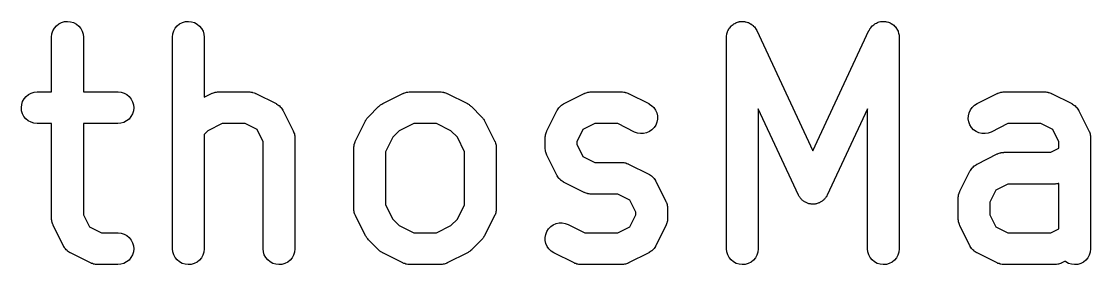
# Model space of a CAD drawing. Extents: x 4.01 to 7.79, y -0.84 to -0.7.
# Drawn here: x 6.904 to 7.302, y -0.818 to -0.7275 of the extents above; entities that cross this region are included whole.
import ezdxf

# ---------------------------------------------------------------- set-up
doc = ezdxf.new("R2010")
doc.units = 0
doc.header["$MEASUREMENT"] = 0
doc.layers.add('BLACK', color=7, linetype='CONTINUOUS')

msp = doc.modelspace()

# ---------------------------------------------------------------- linework, layer by layer
at = {"layer": 'BLACK', "linetype": 'CONTINUOUS'}
for p, q in [((6.91789, -0.728439), (6.91891, -0.727905)), ((6.91891, -0.727905), (6.92002, -0.727579)), ((6.92002, -0.727579), (6.92116, -0.727475)), ((6.92116, -0.727475), (6.92231, -0.727595)), ((6.92231, -0.727595), (6.92341, -0.727936)), ((6.92341, -0.727936), (6.92443, -0.728484)), ((6.96288, -0.728439), (6.96391, -0.727905)), ((6.96391, -0.727905), (6.96501, -0.727579)), ((6.96501, -0.727579), (6.96616, -0.727475)), ((6.96616, -0.727475), (6.96731, -0.727595)), ((6.96731, -0.727595), (6.96841, -0.727936)), ((6.96841, -0.727936), (6.96942, -0.728484)), ((7.16911, -0.728439), (7.1695, -0.728234)), ((7.1695, -0.728234), (7.16988, -0.728012)), ((7.16988, -0.728012), (7.17001, -0.727968)), ((7.17001, -0.727968), (7.17013, -0.727905)), ((7.17013, -0.727905), (7.17055, -0.72778)), ((7.17055, -0.72778), (7.17097, -0.727636)), ((7.17097, -0.727636), (7.17111, -0.727618)), ((7.17111, -0.727618), (7.17124, -0.727579)), ((7.17124, -0.727579), (7.17168, -0.727539)), ((7.17168, -0.727539), (7.17211, -0.727479)), ((7.17211, -0.727479), (7.17225, -0.727487)), ((7.17225, -0.727487), (7.17238, -0.727475)), ((7.17238, -0.727475), (7.17282, -0.727521)), ((7.17282, -0.727521), (7.17326, -0.727547)), ((7.17326, -0.727547), (7.1734, -0.727581)), ((7.1734, -0.727581), (7.17353, -0.727595)), ((7.17353, -0.727595), (7.17395, -0.727726)), ((7.17395, -0.727726), (7.17438, -0.727837)), ((7.17438, -0.727837), (7.1745, -0.727896)), ((7.1745, -0.727896), (7.17463, -0.727936)), ((7.17463, -0.727936), (7.17502, -0.728146)), ((7.17502, -0.728146), (7.17542, -0.728339)), ((7.17542, -0.728339), (7.17553, -0.72842)), ((7.22172, -0.728376), (7.22183, -0.728296)), ((7.22183, -0.728296), (7.22223, -0.72811)), ((7.22223, -0.72811), (7.22262, -0.727905)), ((7.22262, -0.727905), (7.22275, -0.727867)), ((7.22275, -0.727867), (7.22288, -0.72781)), ((7.22288, -0.72781), (7.22331, -0.727704)), ((7.22331, -0.727704), (7.22373, -0.727579)), ((7.22373, -0.727579), (7.22386, -0.727567)), ((7.22386, -0.727567), (7.22399, -0.727535)), ((7.22399, -0.727535), (7.22444, -0.727515)), ((7.22444, -0.727515), (7.22488, -0.727475)), ((7.22488, -0.727475), (7.22501, -0.727489)), ((7.22501, -0.727489), (7.22515, -0.727483)), ((7.22515, -0.727483), (7.22558, -0.727549)), ((7.22558, -0.727549), (7.22602, -0.727595)), ((7.22602, -0.727595), (7.22615, -0.727635)), ((7.22615, -0.727635), (7.22629, -0.727656)), ((7.22629, -0.727656), (7.2267, -0.727806)), ((7.2267, -0.727806), (7.22712, -0.727936)), ((7.22712, -0.727936), (7.22724, -0.728001)), ((7.22724, -0.728001), (7.22737, -0.728046)), ((7.22737, -0.728046), (7.22775, -0.728274)), ((7.22775, -0.728274), (7.22814, -0.728484)), ((6.91522, -0.733298), (6.91535, -0.732153)), ((6.91535, -0.732153), (6.9157, -0.731054)), ((6.9157, -0.731054), (6.91625, -0.730044)), ((6.91625, -0.730044), (6.91699, -0.729161)), ((6.91699, -0.729161), (6.91789, -0.728439)), ((6.92443, -0.728484), (6.92531, -0.729219)), ((6.92531, -0.729219), (6.92604, -0.730112)), ((6.92604, -0.730112), (6.92658, -0.73113)), ((6.92658, -0.73113), (6.92692, -0.732233)), ((6.92692, -0.732233), (6.92703, -0.73338)), ((6.96021, -0.733298), (6.96034, -0.732153)), ((6.96034, -0.732153), (6.96069, -0.731054)), ((6.96069, -0.731054), (6.96124, -0.730044)), ((6.96124, -0.730044), (6.96199, -0.729161)), ((6.96199, -0.729161), (6.96288, -0.728439)), ((6.96942, -0.728484), (6.97031, -0.729219)), ((6.97031, -0.729219), (6.97104, -0.730112)), ((6.97104, -0.730112), (6.97158, -0.73113)), ((6.97158, -0.73113), (6.97191, -0.732233)), ((6.97191, -0.732233), (6.97202, -0.73338)), ((7.16652, -0.732418), (7.16655, -0.732287)), ((7.16655, -0.732287), (7.16657, -0.732153)), ((7.16657, -0.732153), (7.1667, -0.731732)), ((7.1667, -0.731732), (7.16681, -0.731304)), ((7.16681, -0.731304), (7.16687, -0.731183)), ((7.16687, -0.731183), (7.16691, -0.731054)), ((7.16691, -0.731054), (7.16713, -0.730667)), ((7.16713, -0.730667), (7.16732, -0.73027)), ((7.16732, -0.73027), (7.1674, -0.730162)), ((7.1674, -0.730162), (7.16747, -0.730044)), ((7.16747, -0.730044), (7.16775, -0.729705)), ((7.16775, -0.729705), (7.16802, -0.729354)), ((7.16802, -0.729354), (7.16812, -0.729265)), ((7.16812, -0.729265), (7.16821, -0.729161)), ((7.16821, -0.729161), (7.16855, -0.728884)), ((7.16855, -0.728884), (7.16889, -0.728592)), ((7.16889, -0.728592), (7.169, -0.728524)), ((7.169, -0.728524), (7.16911, -0.728439)), ((7.17553, -0.72842), (7.17564, -0.728484)), ((7.17564, -0.728484), (7.17598, -0.728766)), ((7.17598, -0.728766), (7.17634, -0.729032)), ((7.17634, -0.729032), (7.17643, -0.729133)), ((7.17643, -0.729133), (7.17653, -0.729219)), ((7.17653, -0.729219), (7.17681, -0.729562)), ((7.17681, -0.729562), (7.17711, -0.729891)), ((7.17711, -0.729891), (7.17718, -0.730007)), ((7.17718, -0.730007), (7.17726, -0.730112)), ((7.17726, -0.730112), (7.17747, -0.730503)), ((7.17747, -0.730503), (7.17769, -0.730883)), ((7.17769, -0.730883), (7.19859, -0.775659)), ((7.19859, -0.775659), (7.21948, -0.730883)), ((7.21948, -0.730883), (7.21952, -0.730809)), ((7.21952, -0.730809), (7.21975, -0.730432)), ((7.21975, -0.730432), (7.21996, -0.730044)), ((7.21996, -0.730044), (7.22005, -0.72994)), ((7.22005, -0.72994), (7.22012, -0.729825)), ((7.22012, -0.729825), (7.22042, -0.7295)), ((7.22042, -0.7295), (7.2207, -0.729161)), ((7.2207, -0.729161), (7.22081, -0.729076)), ((7.22081, -0.729076), (7.2209, -0.728977)), ((7.2209, -0.728977), (7.22126, -0.728716)), ((7.22126, -0.728716), (7.2216, -0.728439)), ((7.2216, -0.728439), (7.22172, -0.728376)), ((7.22814, -0.728484), (7.22824, -0.728571)), ((7.22824, -0.728571), (7.22836, -0.72864)), ((7.22836, -0.72864), (7.22869, -0.728937)), ((7.22869, -0.728937), (7.22903, -0.729219)), ((7.22903, -0.729219), (7.22911, -0.729324)), ((7.22911, -0.729324), (7.22921, -0.729415)), ((7.22921, -0.729415), (7.22947, -0.72977)), ((7.22947, -0.72977), (7.22975, -0.730112)), ((7.22975, -0.730112), (7.22982, -0.730232)), ((7.22982, -0.730232), (7.2299, -0.73034)), ((7.2299, -0.73034), (7.23009, -0.73074)), ((7.23009, -0.73074), (7.2303, -0.73113)), ((7.2303, -0.73113), (7.23033, -0.731259)), ((7.23033, -0.731259), (7.23039, -0.731382)), ((7.23039, -0.731382), (7.2305, -0.731811)), ((7.2305, -0.731811), (7.23063, -0.732233)), ((7.23063, -0.732233), (7.23064, -0.732368)), ((6.91522, -0.73338), (6.91522, -0.733298)), ((6.91522, -0.753722), (6.91522, -0.73338)), ((6.92703, -0.73338), (6.92703, -0.753722)), ((6.96021, -0.73338), (6.96021, -0.733298)), ((6.96021, -0.812121), (6.96021, -0.73338)), ((6.97202, -0.73338), (6.97202, -0.755696)), ((7.16644, -0.733298), (7.16649, -0.732859)), ((7.16644, -0.73338), (7.16644, -0.733298)), ((7.16644, -0.812121), (7.16644, -0.73338)), ((7.16649, -0.732859), (7.16652, -0.732418)), ((7.23064, -0.732368), (7.23067, -0.732499)), ((7.23067, -0.732499), (7.2307, -0.732941)), ((7.2307, -0.732941), (7.23074, -0.73338)), ((7.23074, -0.73338), (7.23074, -0.812121)), ((6.90498, -0.756325), (6.90571, -0.755437)), ((6.90571, -0.755437), (6.90661, -0.754708)), ((6.90661, -0.754708), (6.90762, -0.754167)), ((6.90762, -0.754167), (6.90873, -0.753834)), ((6.90873, -0.753834), (6.90987, -0.753722)), ((6.90987, -0.753722), (6.91522, -0.753722)), ((6.92703, -0.753722), (6.93987, -0.753722)), ((6.93987, -0.753722), (6.93995, -0.753722)), ((6.93995, -0.753722), (6.9411, -0.753851)), ((6.9411, -0.753851), (6.9422, -0.754199)), ((6.9422, -0.754199), (6.94321, -0.754754)), ((6.94321, -0.754754), (6.94409, -0.755495)), ((6.94409, -0.755495), (6.94481, -0.756393)), ((6.97202, -0.755696), (6.97473, -0.754345)), ((6.97473, -0.754345), (6.9748, -0.754309)), ((6.9748, -0.754309), (6.97496, -0.754249)), ((6.97496, -0.754249), (6.97512, -0.754167)), ((6.97512, -0.754167), (6.9755, -0.75405)), ((6.9755, -0.75405), (6.97588, -0.753911)), ((6.97588, -0.753911), (6.97605, -0.753884)), ((6.97605, -0.753884), (6.97622, -0.753834)), ((6.97622, -0.753834), (6.97662, -0.753795)), ((6.97662, -0.753795), (6.97702, -0.753732)), ((6.97702, -0.753732), (6.97719, -0.753739)), ((6.97719, -0.753739), (6.97737, -0.753722)), ((6.97737, -0.753722), (6.98861, -0.753722)), ((6.98861, -0.753722), (6.9887, -0.753722)), ((6.9887, -0.753722), (6.98887, -0.753742)), ((6.98887, -0.753742), (6.98904, -0.753737)), ((6.98904, -0.753737), (6.98944, -0.753806)), ((6.98944, -0.753806), (6.98984, -0.753851)), ((6.98984, -0.753851), (6.99001, -0.753903)), ((6.99001, -0.753903), (6.99018, -0.753933)), ((6.99018, -0.753933), (6.99056, -0.754077)), ((6.99056, -0.754077), (6.99094, -0.754199)), ((6.99094, -0.754199), (6.99109, -0.754283)), ((6.99109, -0.754283), (6.99126, -0.754345)), ((6.99126, -0.754345), (6.99876, -0.758095)), ((7.03847, -0.758095), (7.04597, -0.754345)), ((7.04597, -0.754345), (7.04604, -0.754309)), ((7.04604, -0.754309), (7.0462, -0.754249)), ((7.0462, -0.754249), (7.04636, -0.754167)), ((7.04636, -0.754167), (7.04674, -0.75405)), ((7.04674, -0.75405), (7.04712, -0.753911)), ((7.04712, -0.753911), (7.04729, -0.753884)), ((7.04729, -0.753884), (7.04746, -0.753834)), ((7.04746, -0.753834), (7.04786, -0.753795)), ((7.04786, -0.753795), (7.04826, -0.753732)), ((7.04826, -0.753732), (7.04843, -0.753739)), ((7.04843, -0.753739), (7.04861, -0.753722)), ((7.04861, -0.753722), (7.05986, -0.753722)), ((7.05986, -0.753722), (7.05994, -0.753722)), ((7.05994, -0.753722), (7.06011, -0.753742)), ((7.06011, -0.753742), (7.06028, -0.753737)), ((7.06028, -0.753737), (7.06068, -0.753806)), ((7.06068, -0.753806), (7.06108, -0.753851)), ((7.06108, -0.753851), (7.06125, -0.753903)), ((7.06125, -0.753903), (7.06142, -0.753933)), ((7.06142, -0.753933), (7.0618, -0.754077)), ((7.0618, -0.754077), (7.06218, -0.754199)), ((7.06218, -0.754199), (7.06233, -0.754283)), ((7.06233, -0.754283), (7.0625, -0.754345)), ((7.0625, -0.754345), (7.07, -0.758095)), ((7.10596, -0.758095), (7.11346, -0.754345)), ((7.11346, -0.754345), (7.11353, -0.754309)), ((7.11353, -0.754309), (7.11369, -0.754249)), ((7.11369, -0.754249), (7.11385, -0.754167)), ((7.11385, -0.754167), (7.11424, -0.75405)), ((7.11424, -0.75405), (7.11461, -0.753911)), ((7.11461, -0.753911), (7.11479, -0.753884)), ((7.11479, -0.753884), (7.11495, -0.753834)), ((7.11495, -0.753834), (7.11535, -0.753795)), ((7.11535, -0.753795), (7.11575, -0.753732)), ((7.11575, -0.753732), (7.11593, -0.753739)), ((7.11593, -0.753739), (7.1161, -0.753722)), ((7.1161, -0.753722), (7.12735, -0.753722)), ((7.12735, -0.753722), (7.12743, -0.753722)), ((7.12743, -0.753722), (7.1276, -0.753742)), ((7.1276, -0.753742), (7.12778, -0.753737)), ((7.12778, -0.753737), (7.12817, -0.753806)), ((7.12817, -0.753806), (7.12858, -0.753851)), ((7.12858, -0.753851), (7.12874, -0.753903)), ((7.12874, -0.753903), (7.12891, -0.753933)), ((7.12891, -0.753933), (7.12929, -0.754077)), ((7.12929, -0.754077), (7.12967, -0.754199)), ((7.12967, -0.754199), (7.12983, -0.754283)), ((7.12983, -0.754283), (7.12999, -0.754345)), ((7.12999, -0.754345), (7.13749, -0.758095)), ((7.25969, -0.758095), (7.26719, -0.754345)), ((7.26719, -0.754345), (7.26726, -0.754309)), ((7.26726, -0.754309), (7.26743, -0.754249)), ((7.26743, -0.754249), (7.26758, -0.754167)), ((7.26758, -0.754167), (7.26797, -0.75405)), ((7.26797, -0.75405), (7.26834, -0.753911)), ((7.26834, -0.753911), (7.26852, -0.753884)), ((7.26852, -0.753884), (7.26868, -0.753834)), ((7.26868, -0.753834), (7.26908, -0.753795)), ((7.26908, -0.753795), (7.26948, -0.753732)), ((7.26948, -0.753732), (7.26966, -0.753739)), ((7.26966, -0.753739), (7.26983, -0.753722)), ((7.26983, -0.753722), (7.28483, -0.753722)), ((7.28483, -0.753722), (7.28491, -0.753722)), ((7.28491, -0.753722), (7.28508, -0.753742)), ((7.28508, -0.753742), (7.28526, -0.753737)), ((7.28526, -0.753737), (7.28565, -0.753806)), ((7.28565, -0.753806), (7.28606, -0.753851)), ((7.28606, -0.753851), (7.28622, -0.753903)), ((7.28622, -0.753903), (7.28639, -0.753933)), ((7.28639, -0.753933), (7.28677, -0.754077)), ((7.28677, -0.754077), (7.28715, -0.754199)), ((7.28715, -0.754199), (7.28731, -0.754283)), ((7.28731, -0.754283), (7.28747, -0.754345)), ((7.28747, -0.754345), (7.29497, -0.758095)), ((6.90397, -0.759586), (6.90409, -0.75844)), ((6.90407, -0.760734), (6.90397, -0.759586)), ((6.90409, -0.75844), (6.90443, -0.757339)), ((6.90443, -0.757339), (6.90498, -0.756325)), ((6.94481, -0.756393), (6.94535, -0.757415)), ((6.94535, -0.757415), (6.94567, -0.758521)), ((6.94578, -0.759668), (6.94566, -0.760815)), ((6.94567, -0.758521), (6.94578, -0.759668)), ((6.99876, -0.758095), (6.99883, -0.758132)), ((6.99883, -0.758132), (6.99894, -0.758201)), ((6.99894, -0.758201), (6.99905, -0.758254)), ((6.99905, -0.758254), (6.99942, -0.758514)), ((6.99942, -0.758514), (6.9998, -0.758759)), ((6.9998, -0.758759), (6.99989, -0.758848)), ((6.99989, -0.758848), (6.99999, -0.758922)), ((6.99999, -0.758922), (7.0003, -0.759249)), ((7.0003, -0.759249), (7.00062, -0.759562)), ((7.00062, -0.759562), (7.00069, -0.759667)), ((7.00069, -0.759667), (7.00078, -0.75976)), ((7.00078, -0.75976), (7.00102, -0.76014)), ((7.00102, -0.76014), (7.00128, -0.76051)), ((7.03318, -0.76295), (7.03693, -0.759201)), ((7.03693, -0.759201), (7.03699, -0.759143)), ((7.03699, -0.759143), (7.03725, -0.758936)), ((7.03725, -0.758936), (7.03749, -0.758708)), ((7.03749, -0.758708), (7.0377, -0.758577)), ((7.0377, -0.758577), (7.03789, -0.758424)), ((7.03789, -0.758424), (7.03819, -0.758271)), ((7.03819, -0.758271), (7.03847, -0.758095)), ((7.07, -0.758095), (7.07007, -0.758132)), ((7.07007, -0.758132), (7.07035, -0.758312)), ((7.07035, -0.758312), (7.07064, -0.758469)), ((7.07064, -0.758469), (7.07083, -0.758625)), ((7.07083, -0.758625), (7.07104, -0.758759)), ((7.07104, -0.758759), (7.07127, -0.75899)), ((7.07127, -0.75899), (7.07153, -0.759201)), ((7.07153, -0.759201), (7.07528, -0.76295)), ((7.10348, -0.760439), (7.10374, -0.760072)), ((7.10374, -0.760072), (7.10398, -0.759695)), ((7.10398, -0.759695), (7.10407, -0.759604)), ((7.10407, -0.759604), (7.10415, -0.7595)), ((7.10415, -0.7595), (7.10447, -0.759191)), ((7.10447, -0.759191), (7.10479, -0.758868)), ((7.10479, -0.758868), (7.10489, -0.758796)), ((7.10489, -0.758796), (7.10498, -0.758708)), ((7.10498, -0.758708), (7.10536, -0.758469)), ((7.10536, -0.758469), (7.10573, -0.758213)), ((7.10573, -0.758213), (7.10585, -0.758162)), ((7.10585, -0.758162), (7.10596, -0.758095)), ((7.13749, -0.758095), (7.13756, -0.758132)), ((7.13756, -0.758132), (7.13853, -0.758759)), ((7.13853, -0.758759), (7.13935, -0.759562)), ((7.13935, -0.759562), (7.14001, -0.76051)), ((7.19324, -0.792121), (7.17825, -0.76)), ((7.17825, -0.76), (7.17825, -0.812121)), ((7.21893, -0.76), (7.20394, -0.792121)), ((7.21893, -0.812121), (7.21893, -0.76)), ((7.25721, -0.760439), (7.25788, -0.7595)), ((7.25788, -0.7595), (7.25871, -0.758708)), ((7.25871, -0.758708), (7.25969, -0.758095)), ((7.29497, -0.758095), (7.29504, -0.758132)), ((7.29504, -0.758132), (7.29515, -0.758201)), ((7.29515, -0.758201), (7.29526, -0.758254)), ((7.29526, -0.758254), (7.29563, -0.758514)), ((7.29563, -0.758514), (7.29601, -0.758759)), ((7.29601, -0.758759), (7.2961, -0.758848)), ((7.2961, -0.758848), (7.2962, -0.758922)), ((7.2962, -0.758922), (7.29651, -0.759249)), ((7.29651, -0.759249), (7.29684, -0.759562)), ((7.29684, -0.759562), (7.29691, -0.759667)), ((7.29691, -0.759667), (7.297, -0.75976)), ((7.297, -0.75976), (7.29723, -0.76014)), ((7.29723, -0.76014), (7.29749, -0.76051)), ((6.9044, -0.761839), (6.90407, -0.760734)), ((6.90493, -0.762861), (6.9044, -0.761839)), ((6.90566, -0.763759), (6.90493, -0.762861)), ((6.90654, -0.7645), (6.90566, -0.763759)), ((6.94403, -0.763817), (6.94314, -0.764546)), ((6.94477, -0.762929), (6.94403, -0.763817)), ((6.94532, -0.761916), (6.94477, -0.762929)), ((6.94566, -0.760815), (6.94532, -0.761916)), ((7.00128, -0.76051), (7.00133, -0.760628)), ((7.00133, -0.760628), (7.0014, -0.760736)), ((7.0014, -0.760736), (7.00515, -0.768235)), ((7.03211, -0.764412), (7.03229, -0.764133)), ((7.03229, -0.764133), (7.03245, -0.763841)), ((7.03245, -0.763841), (7.03261, -0.763651)), ((7.03261, -0.763651), (7.03274, -0.763445)), ((7.03274, -0.763445), (7.03297, -0.763207)), ((7.03297, -0.763207), (7.03318, -0.76295)), ((7.07528, -0.76295), (7.07534, -0.763009)), ((7.07534, -0.763009), (7.07555, -0.763268)), ((7.07555, -0.763268), (7.07577, -0.763509)), ((7.07577, -0.763509), (7.0759, -0.763718)), ((7.0759, -0.763718), (7.07606, -0.76391)), ((7.07606, -0.76391), (7.07621, -0.764204)), ((7.09957, -0.768235), (7.10332, -0.760736)), ((7.10332, -0.760736), (7.10336, -0.760662)), ((7.10336, -0.760662), (7.10342, -0.760555)), ((7.10342, -0.760555), (7.10348, -0.760439)), ((7.14001, -0.76051), (7.14047, -0.761568)), ((7.14047, -0.761568), (7.14071, -0.762694)), ((7.14073, -0.763847), (7.14053, -0.764981)), ((7.14071, -0.762694), (7.14073, -0.763847)), ((7.25644, -0.763764), (7.25647, -0.762612)), ((7.25663, -0.764902), (7.25644, -0.763764)), ((7.25647, -0.762612), (7.25673, -0.76149)), ((7.25673, -0.76149), (7.25721, -0.760439)), ((7.29749, -0.76051), (7.29754, -0.760628)), ((7.29754, -0.760628), (7.29761, -0.760736)), ((7.29761, -0.760736), (7.30136, -0.768235)), ((6.90755, -0.765055), (6.90654, -0.7645)), ((6.90865, -0.765404), (6.90755, -0.765055)), ((6.90979, -0.765532), (6.90865, -0.765404)), ((6.90987, -0.765533), (6.90979, -0.765532)), ((6.91522, -0.765533), (6.90987, -0.765533)), ((6.91522, -0.800872), (6.91522, -0.765533)), ((6.93987, -0.765533), (6.92703, -0.765533)), ((6.92703, -0.765533), (6.92703, -0.799478)), ((6.94102, -0.76542), (6.93987, -0.765533)), ((6.94212, -0.765087), (6.94102, -0.76542)), ((6.94314, -0.764546), (6.94212, -0.765087)), ((6.97876, -0.765533), (6.97337, -0.76823)), ((6.98722, -0.765533), (6.97876, -0.765533)), ((6.99171, -0.767778), (6.98722, -0.765533)), ((6.99396, -0.77227), (6.99171, -0.767778)), ((7.02833, -0.771984), (7.03208, -0.764485)), ((7.03208, -0.764485), (7.03211, -0.764412)), ((7.05, -0.765533), (7.04461, -0.76823)), ((7.05846, -0.765533), (7.05, -0.765533)), ((7.06386, -0.76823), (7.05846, -0.765533)), ((7.07621, -0.764204), (7.07639, -0.764485)), ((7.07639, -0.764485), (7.08014, -0.771984)), ((7.113, -0.767778), (7.11076, -0.77227)), ((7.11749, -0.765533), (7.113, -0.767778)), ((7.12595, -0.765533), (7.11749, -0.765533)), ((7.13221, -0.768659), (7.12595, -0.765533)), ((7.13869, -0.767858), (7.13775, -0.76852)), ((7.13949, -0.767026), (7.13869, -0.767858)), ((7.14011, -0.766054), (7.13949, -0.767026)), ((7.14053, -0.764981), (7.14011, -0.766054)), ((7.25703, -0.765981), (7.25663, -0.764902)), ((7.25764, -0.766961), (7.25703, -0.765981)), ((7.25842, -0.767804), (7.25764, -0.766961)), ((7.25936, -0.768479), (7.25842, -0.767804)), ((7.27122, -0.765533), (7.26497, -0.768659)), ((7.28343, -0.765533), (7.27122, -0.765533)), ((7.28793, -0.767778), (7.28343, -0.765533)), ((7.29017, -0.77227), (7.28793, -0.767778)), ((6.97337, -0.76823), (6.97202, -0.769572)), ((6.97202, -0.769572), (6.97202, -0.812121)), ((7.00515, -0.768235), (7.00518, -0.768309)), ((7.00518, -0.768309), (7.00524, -0.768472)), ((7.00524, -0.768472), (7.00532, -0.768625)), ((7.00532, -0.768625), (7.00544, -0.769012)), ((7.00544, -0.769012), (7.00558, -0.769391)), ((7.00558, -0.769391), (7.00561, -0.769562)), ((7.00561, -0.769562), (7.00566, -0.769729)), ((7.00566, -0.769729), (7.0057, -0.77013)), ((7.0057, -0.77013), (7.00576, -0.770529)), ((7.00576, -0.770529), (7.00575, -0.770703)), ((7.00575, -0.770703), (7.00577, -0.770876)), ((7.00577, -0.770876), (7.00577, -0.812121)), ((7.02827, -0.772147), (7.02833, -0.771984)), ((7.04221, -0.770624), (7.03951, -0.776019)), ((7.04461, -0.76823), (7.04221, -0.770624)), ((7.06625, -0.770624), (7.06386, -0.76823)), ((7.06895, -0.776019), (7.06625, -0.770624)), ((7.08014, -0.771984), (7.08017, -0.772058)), ((7.08017, -0.772058), (7.08023, -0.772221)), ((7.09894, -0.770876), (7.09895, -0.770793)), ((7.09894, -0.774625), (7.09894, -0.770876)), ((7.09895, -0.770793), (7.09896, -0.770621)), ((7.09896, -0.770447), (7.09903, -0.770049)), ((7.09896, -0.770621), (7.09896, -0.770447)), ((7.09903, -0.770049), (7.09907, -0.769648)), ((7.09907, -0.769648), (7.09913, -0.769482)), ((7.09913, -0.769482), (7.09916, -0.769311)), ((7.09916, -0.769311), (7.0993, -0.768934)), ((7.0993, -0.768934), (7.09942, -0.768549)), ((7.09942, -0.768549), (7.09951, -0.768397)), ((7.09951, -0.768397), (7.09957, -0.768235)), ((7.13328, -0.769071), (7.13221, -0.768659)), ((7.13442, -0.769267), (7.13328, -0.769071)), ((7.13557, -0.769238), (7.13442, -0.769267)), ((7.13669, -0.768986), (7.13557, -0.769238)), ((7.13775, -0.76852), (7.13669, -0.768986)), ((7.2604, -0.768959), (7.25936, -0.768479)), ((7.26153, -0.769227), (7.2604, -0.768959)), ((7.26268, -0.769272), (7.26153, -0.769227)), ((7.26382, -0.769092), (7.26268, -0.769272)), ((7.2649, -0.768695), (7.26382, -0.769092)), ((7.26497, -0.768659), (7.2649, -0.768695)), ((7.30136, -0.768235), (7.30139, -0.768309)), ((7.30139, -0.768309), (7.30145, -0.768472)), ((7.30145, -0.768472), (7.30154, -0.768625)), ((7.30154, -0.768625), (7.30165, -0.769012)), ((7.30165, -0.769012), (7.30179, -0.769391)), ((7.30179, -0.769391), (7.30182, -0.769562)), ((7.30182, -0.769562), (7.30187, -0.769729)), ((7.30187, -0.769729), (7.30191, -0.77013)), ((7.30191, -0.77013), (7.30197, -0.770529)), ((7.30197, -0.770529), (7.30197, -0.770703)), ((7.30197, -0.770703), (7.30198, -0.770876)), ((7.30198, -0.770876), (7.30198, -0.812121)), ((6.99396, -0.812121), (6.99396, -0.77227)), ((7.0277, -0.774543), (7.02772, -0.77437)), ((7.0277, -0.774625), (7.0277, -0.774543)), ((7.0277, -0.797122), (7.0277, -0.774625)), ((7.02772, -0.774196), (7.02779, -0.773798)), ((7.02772, -0.77437), (7.02772, -0.774196)), ((7.02779, -0.773798), (7.02783, -0.773397)), ((7.02783, -0.773397), (7.02789, -0.773232)), ((7.02789, -0.773232), (7.02791, -0.77306)), ((7.02791, -0.77306), (7.02806, -0.772684)), ((7.02806, -0.772684), (7.02818, -0.772299)), ((7.02818, -0.772299), (7.02827, -0.772147)), ((7.03951, -0.776019), (7.03951, -0.795728)), ((7.06895, -0.795728), (7.06895, -0.776019)), ((7.08023, -0.772221), (7.08031, -0.772375)), ((7.08031, -0.772375), (7.08043, -0.772761)), ((7.08043, -0.772761), (7.08057, -0.77314)), ((7.08057, -0.77314), (7.0806, -0.773312)), ((7.0806, -0.773312), (7.08065, -0.773478)), ((7.08065, -0.773478), (7.08069, -0.77388)), ((7.08069, -0.77388), (7.08075, -0.774279)), ((7.08075, -0.774279), (7.08074, -0.774452)), ((7.08074, -0.774452), (7.08076, -0.774625)), ((7.08076, -0.774625), (7.08076, -0.797122)), ((7.09896, -0.774798), (7.09894, -0.774625)), ((7.09896, -0.774972), (7.09896, -0.774798)), ((7.09902, -0.77537), (7.09896, -0.774972)), ((7.09906, -0.775772), (7.09902, -0.77537)), ((7.09911, -0.775939), (7.09906, -0.775772)), ((7.09913, -0.77611), (7.09911, -0.775939)), ((7.09927, -0.776489), (7.09913, -0.77611)), ((7.11076, -0.77227), (7.11076, -0.773231)), ((7.11076, -0.773231), (7.113, -0.777723)), ((7.28718, -0.776219), (7.29017, -0.774725)), ((7.29017, -0.774725), (7.29017, -0.77227)), ((7.09939, -0.776876), (7.09927, -0.776489)), ((7.09947, -0.777029), (7.09939, -0.776876)), ((7.09953, -0.777192), (7.09947, -0.777029)), ((7.09957, -0.777266), (7.09953, -0.777192)), ((7.10332, -0.784765), (7.09957, -0.777266)), ((7.113, -0.777723), (7.11749, -0.779968)), ((7.11749, -0.779968), (7.12735, -0.779968)), ((7.12735, -0.779968), (7.12743, -0.779969)), ((7.12743, -0.779969), (7.1276, -0.779988)), ((7.1276, -0.779988), (7.12778, -0.779984)), ((7.12778, -0.779984), (7.12817, -0.780052)), ((7.12817, -0.780052), (7.12858, -0.780097)), ((7.12858, -0.780097), (7.12874, -0.78015)), ((7.25969, -0.780592), (7.26719, -0.776842)), ((7.26719, -0.776842), (7.26726, -0.776806)), ((7.26726, -0.776806), (7.26743, -0.776746)), ((7.26743, -0.776746), (7.26758, -0.776664)), ((7.26758, -0.776664), (7.26797, -0.776548)), ((7.26797, -0.776548), (7.26834, -0.776409)), ((7.26834, -0.776409), (7.26852, -0.776381)), ((7.26852, -0.776381), (7.26868, -0.776331)), ((7.26868, -0.776331), (7.26908, -0.776292)), ((7.26908, -0.776292), (7.26948, -0.776229)), ((7.26948, -0.776229), (7.26966, -0.776236)), ((7.26966, -0.776236), (7.26983, -0.776219)), ((7.26983, -0.776219), (7.28718, -0.776219)), ((7.12874, -0.78015), (7.12891, -0.780179)), ((7.12891, -0.780179), (7.12929, -0.780324)), ((7.12929, -0.780324), (7.12967, -0.780446)), ((7.12967, -0.780446), (7.12983, -0.78053)), ((7.12983, -0.78053), (7.12999, -0.780592)), ((7.12999, -0.780592), (7.13749, -0.784341)), ((7.2533, -0.790732), (7.25705, -0.783233)), ((7.25705, -0.783233), (7.25709, -0.783159)), ((7.25709, -0.783159), (7.25716, -0.783052)), ((7.25716, -0.783052), (7.25721, -0.782936)), ((7.25721, -0.782936), (7.25747, -0.78257)), ((7.25747, -0.78257), (7.25771, -0.782192)), ((7.25771, -0.782192), (7.2578, -0.782101)), ((7.2578, -0.782101), (7.25788, -0.781997)), ((7.25788, -0.781997), (7.2582, -0.781688)), ((7.2582, -0.781688), (7.25852, -0.781366)), ((7.25852, -0.781366), (7.25862, -0.781293)), ((7.25862, -0.781293), (7.25871, -0.781205)), ((7.25871, -0.781205), (7.25909, -0.780966)), ((7.25909, -0.780966), (7.25946, -0.78071)), ((7.25946, -0.78071), (7.25958, -0.78066)), ((7.25958, -0.78066), (7.25969, -0.780592)), ((7.10339, -0.784873), (7.10332, -0.784765)), ((7.10344, -0.78499), (7.10339, -0.784873)), ((7.10369, -0.78536), (7.10344, -0.78499)), ((7.10393, -0.785741), (7.10369, -0.78536)), ((7.10402, -0.785834), (7.10393, -0.785741)), ((7.10409, -0.785939), (7.10402, -0.785834)), ((7.10441, -0.786252), (7.10409, -0.785939)), ((7.10472, -0.786579), (7.10441, -0.786252)), ((7.10483, -0.786653), (7.10472, -0.786579)), ((7.10492, -0.786742), (7.10483, -0.786653)), ((7.1053, -0.786986), (7.10492, -0.786742)), ((7.10566, -0.787247), (7.1053, -0.786986)), ((7.10578, -0.7873), (7.10566, -0.787247)), ((7.10589, -0.787369), (7.10578, -0.7873)), ((7.10596, -0.787406), (7.10589, -0.787369)), ((7.11346, -0.791156), (7.10596, -0.787406)), ((7.13749, -0.784341), (7.13756, -0.784379)), ((7.13756, -0.784379), (7.13767, -0.784448)), ((7.13767, -0.784448), (7.13778, -0.784501)), ((7.13778, -0.784501), (7.13815, -0.784761)), ((7.13815, -0.784761), (7.13853, -0.785006)), ((7.13853, -0.785006), (7.13862, -0.785095)), ((7.13862, -0.785095), (7.13872, -0.785169)), ((7.13872, -0.785169), (7.13903, -0.785496)), ((7.13903, -0.785496), (7.13935, -0.785809)), ((7.13935, -0.785809), (7.13943, -0.785914)), ((7.13943, -0.785914), (7.13952, -0.786007)), ((7.13952, -0.786007), (7.13975, -0.786387)), ((7.13975, -0.786387), (7.14001, -0.786757)), ((7.14001, -0.786757), (7.14006, -0.786874)), ((7.14006, -0.786874), (7.14013, -0.786982)), ((7.14013, -0.786982), (7.14388, -0.794481)), ((7.27122, -0.78803), (7.26673, -0.790276)), ((7.28858, -0.78803), (7.27122, -0.78803)), ((7.28875, -0.788013), (7.28858, -0.78803)), ((7.28892, -0.78802), (7.28875, -0.788013)), ((7.28932, -0.787957), (7.28892, -0.78802)), ((7.28972, -0.787917), (7.28932, -0.787957)), ((7.28989, -0.787867), (7.28972, -0.787917)), ((7.29006, -0.78784), (7.28989, -0.787867)), ((7.29017, -0.7878), (7.29006, -0.78784)), ((7.29017, -0.804721), (7.29017, -0.7878)), ((7.11362, -0.791218), (7.11346, -0.791156)), ((7.11377, -0.791302), (7.11362, -0.791218)), ((7.11416, -0.791424), (7.11377, -0.791302)), ((7.11453, -0.791568), (7.11416, -0.791424)), ((7.11471, -0.791598), (7.11453, -0.791568)), ((7.11487, -0.79165), (7.11471, -0.791598)), ((7.11527, -0.791695), (7.11487, -0.79165)), ((7.11567, -0.791764), (7.11527, -0.791695)), ((7.11584, -0.791759), (7.11567, -0.791764)), ((7.11602, -0.791779), (7.11584, -0.791759)), ((7.1161, -0.791779), (7.11602, -0.791779)), ((7.12595, -0.791779), (7.1161, -0.791779)), ((7.13044, -0.794025), (7.12595, -0.791779)), ((7.2528, -0.792145), (7.25286, -0.791979)), ((7.25286, -0.791979), (7.25289, -0.791808)), ((7.25289, -0.791808), (7.25303, -0.791431)), ((7.25303, -0.791431), (7.25315, -0.791046)), ((7.25315, -0.791046), (7.25324, -0.790894)), ((7.25324, -0.790894), (7.2533, -0.790732)), ((7.26673, -0.790276), (7.26449, -0.794767)), ((7.03951, -0.795728), (7.04221, -0.801123)), ((7.06625, -0.801123), (7.06895, -0.795728)), ((7.13269, -0.798516), (7.13044, -0.794025)), ((7.14388, -0.794481), (7.14391, -0.794555)), ((7.14391, -0.794555), (7.14397, -0.794718)), ((7.14397, -0.794718), (7.14406, -0.794872)), ((7.14406, -0.794872), (7.14417, -0.795258)), ((7.14417, -0.795258), (7.14431, -0.795637)), ((7.14431, -0.795637), (7.14434, -0.795809)), ((7.14434, -0.795809), (7.14439, -0.795975)), ((7.14439, -0.795975), (7.14443, -0.796377)), ((7.19339, -0.792385), (7.19324, -0.792121)), ((7.19353, -0.792663), (7.19339, -0.792385)), ((7.19369, -0.79288), (7.19353, -0.792663)), ((7.19382, -0.793113), (7.19369, -0.79288)), ((7.19403, -0.793342), (7.19382, -0.793113)), ((7.19421, -0.793589), (7.19403, -0.793342)), ((7.19441, -0.79377), (7.19421, -0.793589)), ((7.19459, -0.793972), (7.19441, -0.79377)), ((7.19484, -0.794157), (7.19459, -0.793972)), ((7.19507, -0.794363), (7.19484, -0.794157)), ((7.1953, -0.794502), (7.19507, -0.794363)), ((7.19551, -0.794665), (7.1953, -0.794502)), ((7.19579, -0.794799), (7.19551, -0.794665)), ((7.19605, -0.794957), (7.19579, -0.794799)), ((7.19631, -0.795049), (7.19605, -0.794957)), ((7.19655, -0.795166), (7.19631, -0.795049)), ((7.19685, -0.795244), (7.19655, -0.795166)), ((7.19714, -0.795348), (7.19685, -0.795244)), ((7.1974, -0.795388), (7.19714, -0.795348)), ((7.19767, -0.795456), (7.1974, -0.795388)), ((7.19797, -0.795475), (7.19767, -0.795456)), ((7.19828, -0.795521), (7.19797, -0.795475)), ((7.19855, -0.795509), (7.19828, -0.795521)), ((7.19882, -0.795524), (7.19855, -0.795509)), ((7.19912, -0.795483), (7.19882, -0.795524)), ((7.19943, -0.795469), (7.19912, -0.795483)), ((7.19969, -0.795404), (7.19943, -0.795469)), ((7.19996, -0.795368), (7.19969, -0.795404)), ((7.20025, -0.795267), (7.19996, -0.795368)), ((7.20055, -0.795194), (7.20025, -0.795267)), ((7.20079, -0.79508), (7.20055, -0.795194)), ((7.20105, -0.794992), (7.20079, -0.79508)), ((7.20131, -0.794837), (7.20105, -0.794992)), ((7.20159, -0.794707), (7.20131, -0.794837)), ((7.20181, -0.794548), (7.20159, -0.794707)), ((7.20204, -0.794412), (7.20181, -0.794548)), ((7.20228, -0.794208), (7.20204, -0.794412)), ((7.20252, -0.794027), (7.20228, -0.794208)), ((7.20271, -0.793829), (7.20252, -0.794027)), ((7.20291, -0.79365), (7.20271, -0.793829)), ((7.2031, -0.793405), (7.20291, -0.79365)), ((7.2033, -0.793179), (7.2031, -0.793405)), ((7.20344, -0.792949), (7.2033, -0.793179)), ((7.20361, -0.792734), (7.20344, -0.792949)), ((7.20374, -0.792457), (7.20361, -0.792734)), ((7.2039, -0.792195), (7.20374, -0.792457)), ((7.20394, -0.792121), (7.2039, -0.792195)), ((7.25268, -0.79329), (7.2527, -0.793118)), ((7.25268, -0.793373), (7.25268, -0.79329)), ((7.25268, -0.800872), (7.25268, -0.793373)), ((7.25269, -0.792944), (7.25276, -0.792546)), ((7.2527, -0.793118), (7.25269, -0.792944)), ((7.25276, -0.792546), (7.2528, -0.792145)), ((7.26449, -0.794767), (7.26449, -0.799478)), ((6.92703, -0.799478), (6.92927, -0.803969)), ((7.02772, -0.797295), (7.0277, -0.797122)), ((7.02771, -0.797469), (7.02772, -0.797295)), ((7.02778, -0.797868), (7.02771, -0.797469)), ((7.02782, -0.798269), (7.02778, -0.797868)), ((7.02787, -0.798436), (7.02782, -0.798269)), ((7.02789, -0.798608), (7.02787, -0.798436)), ((7.02803, -0.798986), (7.02789, -0.798608)), ((7.02815, -0.799373), (7.02803, -0.798986)), ((7.02823, -0.799526), (7.02815, -0.799373)), ((7.02829, -0.799689), (7.02823, -0.799526)), ((7.02833, -0.799763), (7.02829, -0.799689)), ((7.03208, -0.807262), (7.02833, -0.799763)), ((7.08014, -0.799763), (7.07639, -0.807262)), ((7.0802, -0.799601), (7.08014, -0.799763)), ((7.08028, -0.799449), (7.0802, -0.799601)), ((7.0804, -0.799064), (7.08028, -0.799449)), ((7.08055, -0.798687), (7.0804, -0.799064)), ((7.08058, -0.798516), (7.08055, -0.798687)), ((7.08063, -0.79835), (7.08058, -0.798516)), ((7.08068, -0.797949), (7.08063, -0.79835)), ((7.08074, -0.797551), (7.08068, -0.797949)), ((7.08076, -0.797205), (7.08074, -0.797377)), ((7.08074, -0.797377), (7.08074, -0.797551)), ((7.08076, -0.797122), (7.08076, -0.797205)), ((7.13044, -0.803969), (7.13269, -0.799478)), ((7.13269, -0.799478), (7.13269, -0.798516)), ((7.14443, -0.796377), (7.14449, -0.796776)), ((7.14449, -0.796776), (7.14448, -0.796949)), ((7.14448, -0.796949), (7.1445, -0.797122)), ((7.1445, -0.797122), (7.1445, -0.800872)), ((7.26449, -0.799478), (7.26673, -0.803969)), ((6.91523, -0.801045), (6.91522, -0.800872)), ((6.91523, -0.801219), (6.91523, -0.801045)), ((6.91529, -0.801617), (6.91523, -0.801219)), ((6.91533, -0.802019), (6.91529, -0.801617)), ((6.91538, -0.802185), (6.91533, -0.802019)), ((6.91541, -0.802357), (6.91538, -0.802185)), ((6.91555, -0.802736), (6.91541, -0.802357)), ((6.91566, -0.803122), (6.91555, -0.802736)), ((6.91575, -0.803276), (6.91566, -0.803122)), ((6.9158, -0.803439), (6.91575, -0.803276)), ((6.91584, -0.803513), (6.9158, -0.803439)), ((6.91959, -0.811012), (6.91584, -0.803513)), ((6.92927, -0.803969), (6.93377, -0.806215)), ((7.04221, -0.801123), (7.04461, -0.803518)), ((7.04461, -0.803518), (7.05, -0.806215)), ((7.05846, -0.806215), (7.06386, -0.803518)), ((7.06386, -0.803518), (7.06625, -0.801123)), ((7.10021, -0.804722), (7.101, -0.803889)), ((7.101, -0.803889), (7.10195, -0.803228)), ((7.10195, -0.803228), (7.103, -0.802762)), ((7.103, -0.802762), (7.10413, -0.80251)), ((7.10413, -0.80251), (7.10528, -0.802481)), ((7.10528, -0.802481), (7.10642, -0.802677)), ((7.10642, -0.802677), (7.10749, -0.803089)), ((7.10749, -0.803089), (7.11374, -0.806215)), ((7.12595, -0.806215), (7.13044, -0.803969)), ((7.14388, -0.803513), (7.14013, -0.811012)), ((7.14394, -0.803351), (7.14388, -0.803513)), ((7.14402, -0.803198), (7.14394, -0.803351)), ((7.14415, -0.802814), (7.14402, -0.803198)), ((7.14429, -0.802437), (7.14415, -0.802814)), ((7.14432, -0.802266), (7.14429, -0.802437)), ((7.14437, -0.8021), (7.14432, -0.802266)), ((7.14442, -0.801699), (7.14437, -0.8021)), ((7.14449, -0.801301), (7.14442, -0.801699)), ((7.1445, -0.800954), (7.14448, -0.801127)), ((7.14448, -0.801127), (7.14449, -0.801301)), ((7.1445, -0.800872), (7.1445, -0.800954)), ((7.25269, -0.801045), (7.25268, -0.800872)), ((7.25269, -0.801219), (7.25269, -0.801045)), ((7.25275, -0.801617), (7.25269, -0.801219)), ((7.25279, -0.802019), (7.25275, -0.801617)), ((7.25284, -0.802185), (7.25279, -0.802019)), ((7.25287, -0.802357), (7.25284, -0.802185)), ((7.253, -0.802736), (7.25287, -0.802357)), ((7.25312, -0.803122), (7.253, -0.802736)), ((7.2532, -0.803276), (7.25312, -0.803122)), ((7.25326, -0.803439), (7.2532, -0.803276)), ((7.2533, -0.803513), (7.25326, -0.803439)), ((7.25705, -0.811012), (7.2533, -0.803513)), ((7.26673, -0.803969), (7.27122, -0.806215)), ((6.93377, -0.806215), (6.93987, -0.806215)), ((6.93987, -0.806215), (6.93995, -0.806216)), ((6.93995, -0.806216), (6.9411, -0.806344)), ((6.9411, -0.806344), (6.9422, -0.806693)), ((6.9422, -0.806693), (6.94321, -0.807248)), ((6.94321, -0.807248), (6.94409, -0.807989)), ((7.03225, -0.807543), (7.03208, -0.807262)), ((7.03241, -0.807838), (7.03225, -0.807543)), ((7.03256, -0.80803), (7.03241, -0.807838)), ((7.05, -0.806215), (7.05846, -0.806215)), ((7.07601, -0.807907), (7.07586, -0.808096)), ((7.07617, -0.807614), (7.07601, -0.807907)), ((7.07635, -0.807336), (7.07617, -0.807614)), ((7.07639, -0.807262), (7.07635, -0.807336)), ((7.09896, -0.807901), (7.09917, -0.806766)), ((7.09898, -0.809053), (7.09896, -0.807901)), ((7.09917, -0.806766), (7.09959, -0.805693)), ((7.09959, -0.805693), (7.10021, -0.804722)), ((7.11374, -0.806215), (7.12595, -0.806215)), ((7.27122, -0.806215), (7.28718, -0.806215)), ((7.28718, -0.806215), (7.29017, -0.804721)), ((6.91966, -0.81112), (6.91959, -0.811012)), ((6.91971, -0.811237), (6.91966, -0.81112)), ((6.91997, -0.811607), (6.91971, -0.811237)), ((6.9202, -0.811988), (6.91997, -0.811607)), ((6.94409, -0.807989), (6.94481, -0.808887)), ((6.94481, -0.808887), (6.94535, -0.809908)), ((6.94535, -0.809908), (6.94567, -0.811014)), ((6.94567, -0.811014), (6.94578, -0.812162)), ((7.03269, -0.808238), (7.03256, -0.80803)), ((7.03292, -0.808479), (7.03269, -0.808238)), ((7.03313, -0.808739), (7.03292, -0.808479)), ((7.03318, -0.808797), (7.03313, -0.808739)), ((7.03693, -0.812547), (7.03318, -0.808797)), ((7.07528, -0.808797), (7.07153, -0.812547)), ((7.07549, -0.808541), (7.07528, -0.808797)), ((7.07572, -0.808303), (7.07549, -0.808541)), ((7.07586, -0.808096), (7.07572, -0.808303)), ((7.09923, -0.81018), (7.09898, -0.809053)), ((7.09969, -0.811237), (7.09923, -0.81018)), ((7.10034, -0.812185), (7.09969, -0.811237)), ((7.13971, -0.811676), (7.13946, -0.812053)), ((7.13997, -0.811309), (7.13971, -0.811676)), ((7.14002, -0.811192), (7.13997, -0.811309)), ((7.14009, -0.811085), (7.14002, -0.811192)), ((7.14013, -0.811012), (7.14009, -0.811085)), ((7.25712, -0.81112), (7.25705, -0.811012)), ((7.25717, -0.811237), (7.25712, -0.81112)), ((7.25742, -0.811607), (7.25717, -0.811237)), ((7.25766, -0.811988), (7.25742, -0.811607)), ((6.92029, -0.812081), (6.9202, -0.811988)), ((6.92036, -0.812185), (6.92029, -0.812081)), ((6.92069, -0.812498), (6.92036, -0.812185)), ((6.921, -0.812826), (6.92069, -0.812498)), ((6.9211, -0.8129), (6.921, -0.812826)), ((6.92119, -0.812989), (6.9211, -0.8129)), ((6.92157, -0.813233), (6.92119, -0.812989)), ((6.92193, -0.813494), (6.92157, -0.813233)), ((6.92205, -0.813546), (6.92193, -0.813494)), ((6.92216, -0.813616), (6.92205, -0.813546)), ((6.92223, -0.813653), (6.92216, -0.813616)), ((6.92973, -0.817403), (6.92223, -0.813653)), ((6.94477, -0.815423), (6.94403, -0.816311)), ((6.94532, -0.814409), (6.94477, -0.815423)), ((6.94566, -0.813308), (6.94532, -0.814409)), ((6.94578, -0.812162), (6.94566, -0.813308)), ((6.96032, -0.813268), (6.96021, -0.812121)), ((6.96066, -0.814371), (6.96032, -0.813268)), ((6.9612, -0.815389), (6.96066, -0.814371)), ((6.96193, -0.816282), (6.9612, -0.815389)), ((6.97099, -0.815457), (6.97025, -0.81634)), ((6.97155, -0.814447), (6.97099, -0.815457)), ((6.97189, -0.813348), (6.97155, -0.814447)), ((6.97202, -0.812203), (6.97189, -0.813348)), ((6.97202, -0.812121), (6.97202, -0.812203)), ((6.99407, -0.813268), (6.99396, -0.812121)), ((6.9944, -0.814371), (6.99407, -0.813268)), ((6.99494, -0.815389), (6.9944, -0.814371)), ((6.99567, -0.816282), (6.99494, -0.815389)), ((7.00474, -0.815457), (7.004, -0.81634)), ((7.00529, -0.814447), (7.00474, -0.815457)), ((7.00564, -0.813348), (7.00529, -0.814447)), ((7.00577, -0.812203), (7.00564, -0.813348)), ((7.00577, -0.812121), (7.00577, -0.812203)), ((7.03719, -0.812757), (7.03693, -0.812547)), ((7.03743, -0.812989), (7.03719, -0.812757)), ((7.03763, -0.813122), (7.03743, -0.812989)), ((7.03782, -0.813278), (7.03763, -0.813122)), ((7.03812, -0.813435), (7.03782, -0.813278)), ((7.03839, -0.813616), (7.03812, -0.813435)), ((7.03847, -0.813653), (7.03839, -0.813616)), ((7.04597, -0.817403), (7.03847, -0.813653)), ((7.07, -0.813653), (7.0625, -0.817403)), ((7.07028, -0.813476), (7.07, -0.813653)), ((7.07057, -0.813324), (7.07028, -0.813476)), ((7.07076, -0.81317), (7.07057, -0.813324)), ((7.07097, -0.813039), (7.07076, -0.81317)), ((7.07121, -0.812812), (7.07097, -0.813039)), ((7.07147, -0.812605), (7.07121, -0.812812)), ((7.07153, -0.812547), (7.07147, -0.812605)), ((7.10117, -0.812989), (7.10034, -0.812185)), ((7.10214, -0.813616), (7.10117, -0.812989)), ((7.10221, -0.813653), (7.10214, -0.813616)), ((7.10971, -0.817403), (7.10221, -0.813653)), ((7.13749, -0.813653), (7.12999, -0.817403)), ((7.1376, -0.813585), (7.13749, -0.813653)), ((7.13771, -0.813534), (7.1376, -0.813585)), ((7.13808, -0.813279), (7.13771, -0.813534)), ((7.13846, -0.813039), (7.13808, -0.813279)), ((7.13856, -0.812952), (7.13846, -0.813039)), ((7.13866, -0.812879), (7.13856, -0.812952)), ((7.13897, -0.812557), (7.13866, -0.812879)), ((7.1393, -0.812248), (7.13897, -0.812557)), ((7.13938, -0.812144), (7.1393, -0.812248)), ((7.13946, -0.812053), (7.13938, -0.812144)), ((7.16655, -0.813268), (7.16644, -0.812121)), ((7.16688, -0.814371), (7.16655, -0.813268)), ((7.16742, -0.815389), (7.16688, -0.814371)), ((7.16815, -0.816282), (7.16742, -0.815389)), ((7.17721, -0.815457), (7.17647, -0.81634)), ((7.17777, -0.814447), (7.17721, -0.815457)), ((7.17812, -0.813348), (7.17777, -0.814447)), ((7.17825, -0.812203), (7.17812, -0.813348)), ((7.17825, -0.812121), (7.17825, -0.812203)), ((7.21904, -0.813268), (7.21893, -0.812121)), ((7.21938, -0.814371), (7.21904, -0.813268)), ((7.21992, -0.815389), (7.21938, -0.814371)), ((7.22065, -0.816282), (7.21992, -0.815389)), ((7.22971, -0.815457), (7.22897, -0.81634)), ((7.23026, -0.814447), (7.22971, -0.815457)), ((7.23061, -0.813348), (7.23026, -0.814447)), ((7.23074, -0.812203), (7.23061, -0.813348)), ((7.23074, -0.812121), (7.23074, -0.812203)), ((7.25775, -0.812081), (7.25766, -0.811988)), ((7.25782, -0.812185), (7.25775, -0.812081)), ((7.25814, -0.812499), (7.25782, -0.812185)), ((7.25845, -0.812826), (7.25814, -0.812499)), ((7.25856, -0.8129), (7.25845, -0.812826)), ((7.25865, -0.812989), (7.25856, -0.8129)), ((7.25903, -0.813233), (7.25865, -0.812989)), ((7.25939, -0.813494), (7.25903, -0.813233)), ((7.25951, -0.813546), (7.25939, -0.813494)), ((7.25962, -0.813616), (7.25951, -0.813546)), ((7.25969, -0.813653), (7.25962, -0.813616)), ((7.26719, -0.817403), (7.25969, -0.813653)), ((7.30095, -0.815457), (7.30021, -0.81634)), ((7.3015, -0.814447), (7.30095, -0.815457)), ((7.30185, -0.813348), (7.3015, -0.814447)), ((7.30198, -0.812203), (7.30185, -0.813348)), ((7.30198, -0.812121), (7.30198, -0.812203)), ((6.92989, -0.817465), (6.92973, -0.817403)), ((6.93005, -0.817548), (6.92989, -0.817465)), ((6.93043, -0.817671), (6.93005, -0.817548)), ((6.93081, -0.817815), (6.93043, -0.817671)), ((6.93098, -0.817844), (6.93081, -0.817815)), ((6.93114, -0.817897), (6.93098, -0.817844)), ((6.93155, -0.817942), (6.93114, -0.817897)), ((6.93194, -0.81801), (6.93155, -0.817942)), ((6.93212, -0.818006), (6.93194, -0.81801)), ((6.93229, -0.818025), (6.93212, -0.818006)), ((6.93237, -0.818026), (6.93229, -0.818025)), ((6.93987, -0.818026), (6.93237, -0.818026)), ((6.94102, -0.817914), (6.93987, -0.818026)), ((6.94212, -0.81758), (6.94102, -0.817914)), ((6.94314, -0.817039), (6.94212, -0.81758)), ((6.94403, -0.816311), (6.94314, -0.817039)), ((6.96282, -0.817016), (6.96193, -0.816282)), ((6.96383, -0.817565), (6.96282, -0.817016)), ((6.96493, -0.817905), (6.96383, -0.817565)), ((6.96608, -0.818026), (6.96493, -0.817905)), ((6.96722, -0.817921), (6.96608, -0.818026)), ((6.96833, -0.817596), (6.96722, -0.817921)), ((6.96935, -0.817062), (6.96833, -0.817596)), ((6.97025, -0.81634), (6.96935, -0.817062)), ((6.99656, -0.817016), (6.99567, -0.816282)), ((6.99758, -0.817565), (6.99656, -0.817016)), ((6.99868, -0.817905), (6.99758, -0.817565)), ((6.99982, -0.818026), (6.99868, -0.817905)), ((7.00097, -0.817921), (6.99982, -0.818026)), ((7.00208, -0.817596), (7.00097, -0.817921)), ((7.0031, -0.817062), (7.00208, -0.817596)), ((7.004, -0.81634), (7.0031, -0.817062)), ((7.04613, -0.817465), (7.04597, -0.817403)), ((7.04628, -0.817548), (7.04613, -0.817465)), ((7.04667, -0.817671), (7.04628, -0.817548)), ((7.04704, -0.817815), (7.04667, -0.817671)), ((7.04721, -0.817844), (7.04704, -0.817815)), ((7.04738, -0.817897), (7.04721, -0.817844)), ((7.04778, -0.817942), (7.04738, -0.817897)), ((7.04818, -0.81801), (7.04778, -0.817942)), ((7.04835, -0.818006), (7.04818, -0.81801)), ((7.04852, -0.818025), (7.04835, -0.818006)), ((7.04861, -0.818026), (7.04852, -0.818025)), ((7.05986, -0.818026), (7.04861, -0.818026)), ((7.06003, -0.818009), (7.05986, -0.818026)), ((7.0602, -0.818016), (7.06003, -0.818009)), ((7.0606, -0.817953), (7.0602, -0.818016)), ((7.061, -0.817914), (7.0606, -0.817953)), ((7.06117, -0.817863), (7.061, -0.817914)), ((7.06134, -0.817836), (7.06117, -0.817863)), ((7.06172, -0.817697), (7.06134, -0.817836)), ((7.06211, -0.81758), (7.06172, -0.817697)), ((7.06226, -0.817499), (7.06211, -0.81758)), ((7.06242, -0.817439), (7.06226, -0.817499)), ((7.0625, -0.817403), (7.06242, -0.817439)), ((7.10987, -0.817465), (7.10971, -0.817403)), ((7.11002, -0.817548), (7.10987, -0.817465)), ((7.11041, -0.817671), (7.11002, -0.817548)), ((7.11078, -0.817815), (7.11041, -0.817671)), ((7.11096, -0.817844), (7.11078, -0.817815)), ((7.11112, -0.817897), (7.11096, -0.817844)), ((7.11152, -0.817942), (7.11112, -0.817897)), ((7.11192, -0.81801), (7.11152, -0.817942)), ((7.11209, -0.818006), (7.11192, -0.81801)), ((7.11227, -0.818025), (7.11209, -0.818006)), ((7.11235, -0.818026), (7.11227, -0.818025)), ((7.12735, -0.818026), (7.11235, -0.818026)), ((7.12752, -0.818009), (7.12735, -0.818026)), ((7.12769, -0.818016), (7.12752, -0.818009)), ((7.12809, -0.817953), (7.12769, -0.818016)), ((7.12849, -0.817914), (7.12809, -0.817953)), ((7.12866, -0.817863), (7.12849, -0.817914)), ((7.12883, -0.817836), (7.12866, -0.817863)), ((7.12921, -0.817697), (7.12883, -0.817836)), ((7.1296, -0.81758), (7.12921, -0.817697)), ((7.12975, -0.817499), (7.1296, -0.81758)), ((7.12991, -0.817439), (7.12975, -0.817499)), ((7.12999, -0.817403), (7.12991, -0.817439)), ((7.16904, -0.817016), (7.16815, -0.816282)), ((7.17005, -0.817565), (7.16904, -0.817016)), ((7.17115, -0.817905), (7.17005, -0.817565)), ((7.1723, -0.818026), (7.17115, -0.817905)), ((7.17345, -0.817921), (7.1723, -0.818026)), ((7.17455, -0.817596), (7.17345, -0.817921)), ((7.17558, -0.817062), (7.17455, -0.817596)), ((7.17647, -0.81634), (7.17558, -0.817062)), ((7.22153, -0.817016), (7.22065, -0.816282)), ((7.22255, -0.817565), (7.22153, -0.817016)), ((7.22365, -0.817905), (7.22255, -0.817565)), ((7.22479, -0.818026), (7.22365, -0.817905)), ((7.22594, -0.817921), (7.22479, -0.818026)), ((7.22705, -0.817596), (7.22594, -0.817921)), ((7.22807, -0.817062), (7.22705, -0.817596)), ((7.22897, -0.81634), (7.22807, -0.817062)), ((7.26735, -0.817465), (7.26719, -0.817403)), ((7.2675, -0.817548), (7.26735, -0.817465)), ((7.26789, -0.817671), (7.2675, -0.817548)), ((7.26826, -0.817815), (7.26789, -0.817671)), ((7.26844, -0.817844), (7.26826, -0.817815)), ((7.2686, -0.817897), (7.26844, -0.817844)), ((7.269, -0.817942), (7.2686, -0.817897)), ((7.2694, -0.81801), (7.269, -0.817942)), ((7.26957, -0.818006), (7.2694, -0.81801)), ((7.26975, -0.818025), (7.26957, -0.818006)), ((7.26983, -0.818026), (7.26975, -0.818025)), ((7.28858, -0.818026), (7.26983, -0.818026)), ((7.28875, -0.818009), (7.28858, -0.818026)), ((7.28892, -0.818016), (7.28875, -0.818009)), ((7.28932, -0.817953), (7.28892, -0.818016)), ((7.28972, -0.817914), (7.28932, -0.817953)), ((7.28989, -0.817863), (7.28972, -0.817914)), ((7.29006, -0.817836), (7.28989, -0.817863)), ((7.29044, -0.817697), (7.29006, -0.817836)), ((7.29083, -0.81758), (7.29044, -0.817697)), ((7.29098, -0.817499), (7.29083, -0.81758)), ((7.29114, -0.817439), (7.29098, -0.817499)), ((7.29122, -0.817403), (7.29114, -0.817439)), ((7.29248, -0.816772), (7.29122, -0.817403)), ((7.29277, -0.817016), (7.29248, -0.816772)), ((7.29379, -0.817565), (7.29277, -0.817016)), ((7.29489, -0.817905), (7.29379, -0.817565)), ((7.29604, -0.818026), (7.29489, -0.817905)), ((7.29718, -0.817921), (7.29604, -0.818026)), ((7.29829, -0.817596), (7.29718, -0.817921)), ((7.29931, -0.817062), (7.29829, -0.817596)), ((7.30021, -0.81634), (7.29931, -0.817062))]:
    msp.add_line(p, q, dxfattribs=at)

doc.saveas('drawing.dxf')
